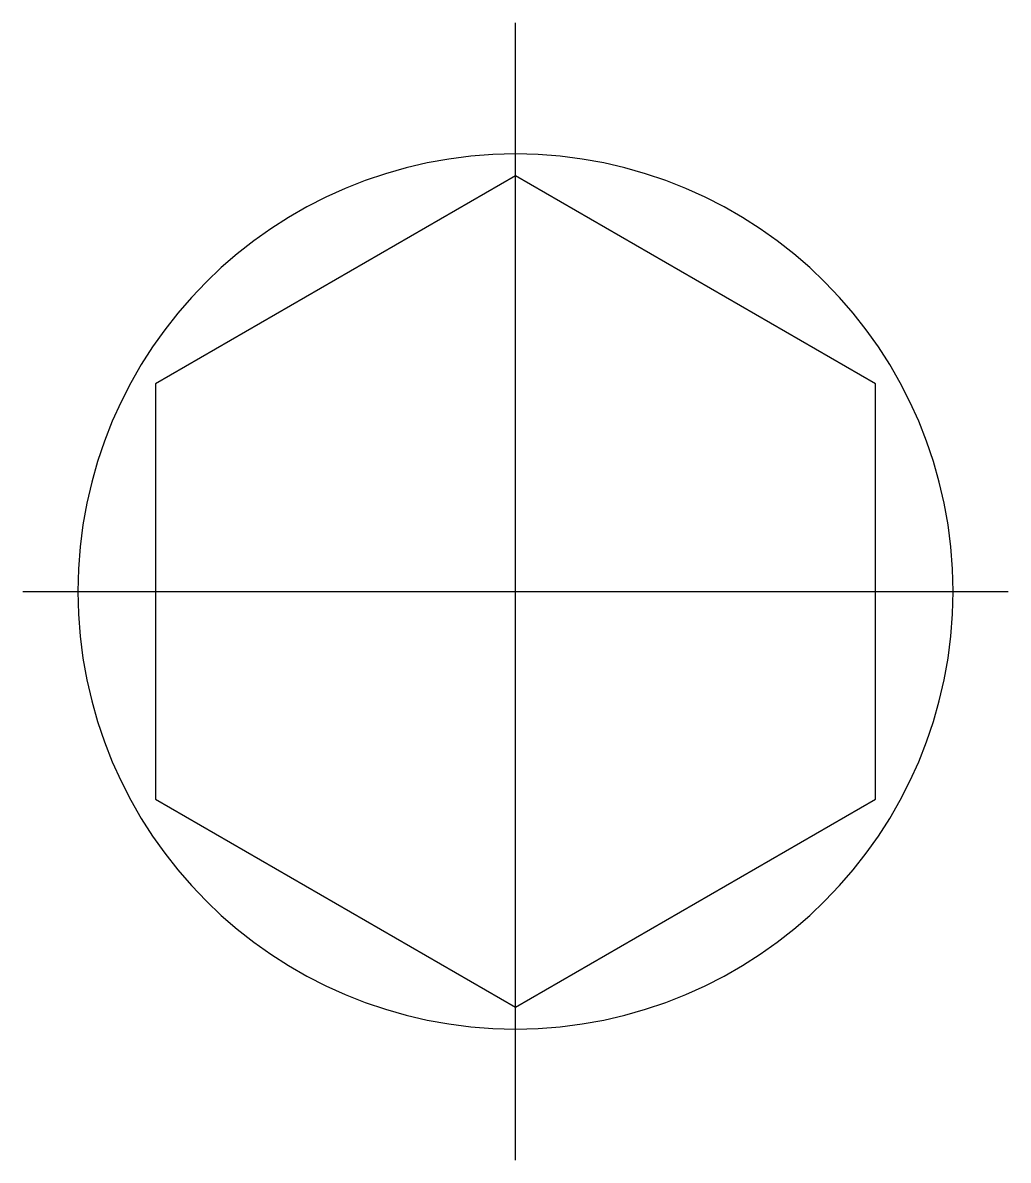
# Model space of a CAD drawing. Extents: x -11.3 to 11.3, y -13 to 13.
import ezdxf

# ---------------------------------------------------------------- set-up
doc = ezdxf.new("R2010")
doc.units = 0
doc.layers.get('0').update_dxf_attribs({"linetype": 'CONTINUOUS'})

msp = doc.modelspace()

# ---------------------------------------------------------------- linework, layer by layer
at = {"linetype": 'CONTINUOUS'}
for p, q in [((0, -13), (0, 13)), ((0, 9.5), (-8.23, 4.75)), ((0, 9.5), (-8.23, 4.75)), ((8.23, 4.75), (0, 9.5)), ((8.23, 4.75), (0, 9.5)), ((-8.23, 4.75), (-8.23, -4.75)), ((-8.23, 4.75), (-8.23, -4.75)), ((8.23, -4.75), (8.23, 4.75)), ((8.23, -4.75), (8.23, 4.75)), ((-11.26, 0), (11.26, 0)), ((-8.23, -4.75), (0, -9.5)), ((-8.23, -4.75), (0, -9.5)), ((0, -9.5), (8.23, -4.75)), ((0, -9.5), (8.23, -4.75))]:
    msp.add_line(p, q, dxfattribs=at)
for start, end in [(0, 180), (180, 0)]:
    msp.add_arc((0, 0), 10, start, end, dxfattribs=at)

doc.saveas('drawing.dxf')
